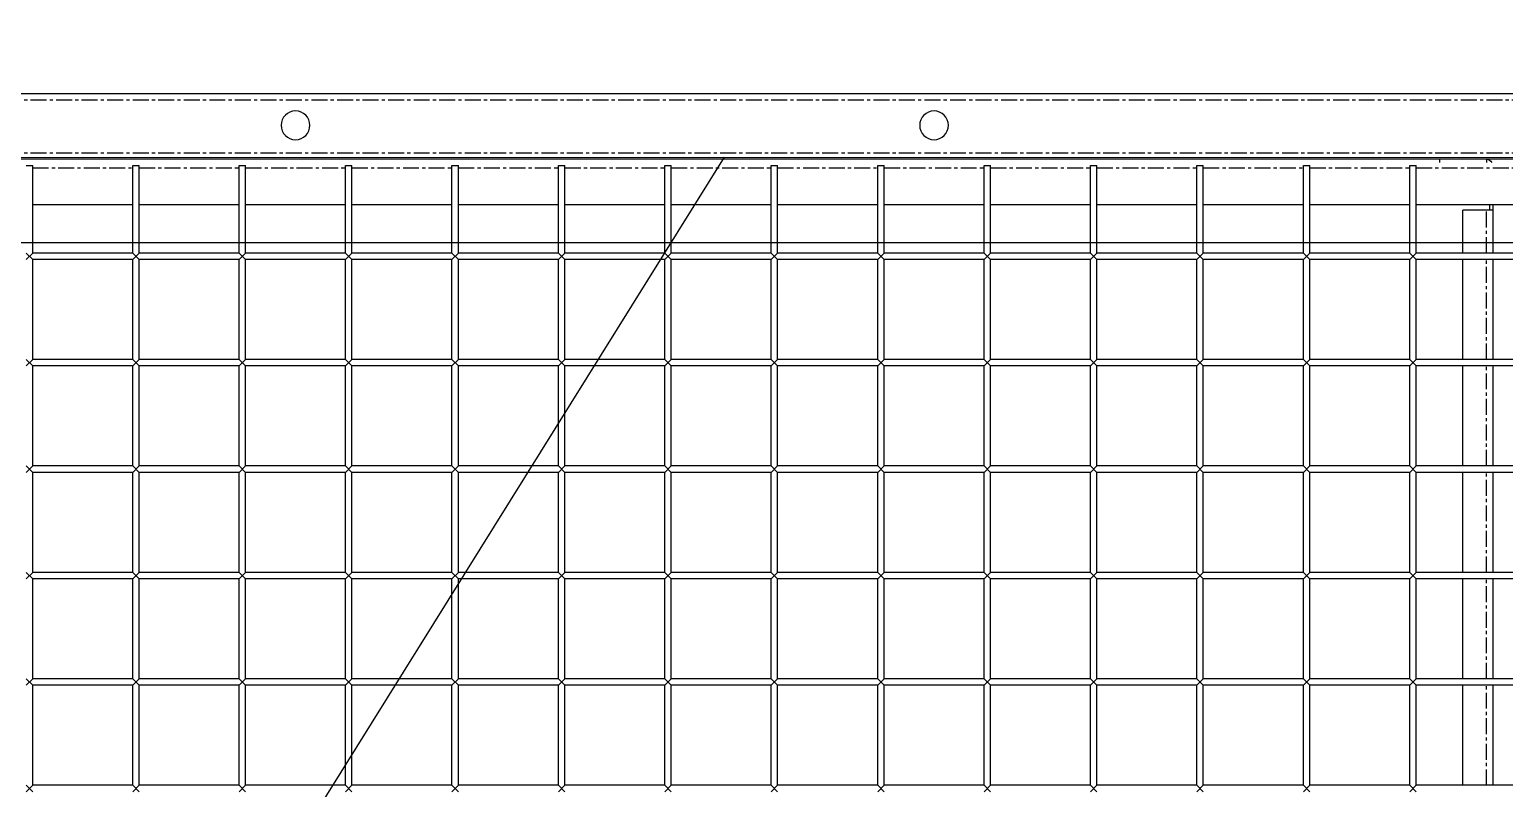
# Model space of a CAD drawing. Header units: millimetres. Extents: x -198529 to 244266, y -64 to 158464.
# Drawn here: x -171256 to -170563, y 121241 to 121597 of the extents above; entities that cross this region are included whole.
import ezdxf

# ---------------------------------------------------------------- set-up
doc = ezdxf.new("R2010")
doc.units = ezdxf.units.MM
doc.linetypes.add('CENTER', pattern=[12, 7.5, -1.5, 1.5, -1.5])
for name, color, linetype in [('0-DCC', 30, 'Continuous'), ('0-DCC-STRUC', 180, 'Continuous'), ('0-DCC-STRUC-T', 4, 'Continuous')]:
    doc.layers.add(name, color=color, linetype=linetype)

# ---------------------------------------------------------------- blocks, each defined once
blk = doc.blocks.new('DCC2850x2300(右)')
at = {"color": 0, "linetype": 'Continuous'}
for p, q in [((53808.5, -72178.48), (51160, -72178.48)), ((51160, -72209.38), (53807, -72209.38)), ((51622.5, -72209.38), (51622.5, -72210.88)), ((51633.5, -72253.48), (51633.5, -72212.38)), ((51636.5, -72212.38), (51633.5, -72212.38)), ((51636.5, -72253.48), (51636.5, -72212.38)), ((51683.5, -72253.48), (51683.5, -72212.38)), ((51686.5, -72212.38), (51683.5, -72212.38)), ((51686.5, -72253.48), (51686.5, -72212.38)), ((51733.5, -72253.48), (51733.5, -72212.38)), ((51736.5, -72212.38), (51733.5, -72212.38)), ((51736.5, -72253.48), (51736.5, -72212.38)), ((51783.5, -72253.48), (51783.5, -72212.38)), ((51786.5, -72212.38), (51783.5, -72212.38)), ((51786.5, -72253.48), (51786.5, -72212.38)), ((51833.5, -72253.48), (51833.5, -72212.38)), ((51836.5, -72212.38), (51833.5, -72212.38)), ((51836.5, -72253.48), (51836.5, -72212.38)), ((51883.5, -72253.48), (51883.5, -72212.38)), ((51886.5, -72212.38), (51883.5, -72212.38)), ((51886.5, -72253.48), (51886.5, -72212.38)), ((51933.5, -72253.48), (51933.5, -72212.38)), ((51936.5, -72212.38), (51933.5, -72212.38)), ((51936.5, -72253.48), (51936.5, -72212.38)), ((51983.5, -72253.48), (51983.5, -72212.38)), ((51986.5, -72212.38), (51983.5, -72212.38)), ((51986.5, -72253.48), (51986.5, -72212.38)), ((52033.5, -72253.48), (52033.5, -72212.38)), ((52036.5, -72212.38), (52033.5, -72212.38)), ((52036.5, -72253.48), (52036.5, -72212.38)), ((52083.5, -72253.48), (52083.5, -72212.38)), ((52086.5, -72212.38), (52083.5, -72212.38)), ((52086.5, -72253.48), (52086.5, -72212.38)), ((52133.5, -72253.48), (52133.5, -72212.38)), ((52136.5, -72212.38), (52133.5, -72212.38)), ((52136.5, -72253.48), (52136.5, -72212.38)), ((52183.5, -72253.48), (52183.5, -72212.38)), ((52186.5, -72212.38), (52183.5, -72212.38)), ((52186.5, -72253.48), (52186.5, -72212.38)), ((52233.5, -72253.48), (52233.5, -72212.38)), ((52236.5, -72212.38), (52233.5, -72212.38)), ((52236.5, -72253.48), (52236.5, -72212.38)), ((52283.5, -72253.48), (52283.5, -72212.38)), ((52286.5, -72212.38), (52283.5, -72212.38)), ((51586.5, -72230.88), (51633.5, -72230.88)), ((51597.5, -72230.88), (51597.5, -72253.48)), ((51599, -72230.88), (51599, -72233.38)), ((51636.5, -72230.88), (51683.5, -72230.88)), ((51686.5, -72230.88), (51733.5, -72230.88)), ((51736.5, -72230.88), (51783.5, -72230.88)), ((51786.5, -72230.88), (51833.5, -72230.88)), ((51836.5, -72230.88), (51883.5, -72230.88)), ((51886.5, -72230.88), (51933.5, -72230.88)), ((51936.5, -72230.88), (51983.5, -72230.88)), ((51986.5, -72230.88), (52033.5, -72230.88)), ((52036.5, -72230.88), (52083.5, -72230.88)), ((52086.5, -72230.88), (52133.5, -72230.88)), ((52136.5, -72230.88), (52183.5, -72230.88)), ((52186.5, -72230.88), (52233.5, -72230.88)), ((52236.5, -72230.88), (52283.5, -72230.88)), ((51597.5, -72233.38), (51611.5, -72233.38)), ((51611.5, -72253.48), (51611.5, -72233.38)), ((51586.5, -72253.48), (51633.5, -72253.48)), ((51586.5, -72256.48), (51633.5, -72256.48)), ((51597.5, -72256.48), (51597.5, -72303.48)), ((51611.5, -72303.48), (51611.5, -72256.48)), ((51636.5, -72256.48), (51633.5, -72253.48)), ((51636.5, -72253.48), (51633.5, -72256.48)), ((51633.5, -72303.48), (51633.5, -72256.48)), ((51636.5, -72253.48), (51683.5, -72253.48)), ((51636.5, -72303.48), (51636.5, -72256.48)), ((51636.5, -72256.48), (51683.5, -72256.48)), ((51686.5, -72256.48), (51683.5, -72253.48)), ((51686.5, -72253.48), (51683.5, -72256.48)), ((51683.5, -72303.48), (51683.5, -72256.48)), ((51686.5, -72253.48), (51733.5, -72253.48)), ((51686.5, -72303.48), (51686.5, -72256.48)), ((51686.5, -72256.48), (51733.5, -72256.48)), ((51736.5, -72256.48), (51733.5, -72253.48)), ((51736.5, -72253.48), (51733.5, -72256.48)), ((51733.5, -72303.48), (51733.5, -72256.48)), ((51736.5, -72253.48), (51783.5, -72253.48)), ((51736.5, -72303.48), (51736.5, -72256.48)), ((51736.5, -72256.48), (51783.5, -72256.48)), ((51786.5, -72256.48), (51783.5, -72253.48)), ((51786.5, -72253.48), (51783.5, -72256.48)), ((51783.5, -72303.48), (51783.5, -72256.48)), ((51786.5, -72253.48), (51833.5, -72253.48)), ((51786.5, -72303.48), (51786.5, -72256.48)), ((51786.5, -72256.48), (51833.5, -72256.48)), ((51836.5, -72256.48), (51833.5, -72253.48)), ((51836.5, -72253.48), (51833.5, -72256.48)), ((51833.5, -72303.48), (51833.5, -72256.48)), ((51836.5, -72253.48), (51883.5, -72253.48)), ((51836.5, -72303.48), (51836.5, -72256.48)), ((51836.5, -72256.48), (51883.5, -72256.48)), ((51886.5, -72256.48), (51883.5, -72253.48)), ((51886.5, -72253.48), (51883.5, -72256.48)), ((51883.5, -72303.48), (51883.5, -72256.48)), ((51886.5, -72253.48), (51933.5, -72253.48)), ((51886.5, -72303.48), (51886.5, -72256.48)), ((51886.5, -72256.48), (51933.5, -72256.48)), ((51936.5, -72256.48), (51933.5, -72253.48)), ((51936.5, -72253.48), (51933.5, -72256.48)), ((51933.5, -72303.48), (51933.5, -72256.48)), ((51936.5, -72253.48), (51983.5, -72253.48)), ((51936.5, -72303.48), (51936.5, -72256.48)), ((51936.5, -72256.48), (51983.5, -72256.48)), ((51986.5, -72256.48), (51983.5, -72253.48)), ((51986.5, -72253.48), (51983.5, -72256.48)), ((51983.5, -72303.48), (51983.5, -72256.48)), ((51986.5, -72253.48), (52033.5, -72253.48)), ((51986.5, -72303.48), (51986.5, -72256.48)), ((51986.5, -72256.48), (52033.5, -72256.48)), ((52036.5, -72256.48), (52033.5, -72253.48)), ((52036.5, -72253.48), (52033.5, -72256.48)), ((52033.5, -72303.48), (52033.5, -72256.48)), ((52036.5, -72253.48), (52083.5, -72253.48)), ((52036.5, -72303.48), (52036.5, -72256.48)), ((52036.5, -72256.48), (52083.5, -72256.48)), ((52086.5, -72256.48), (52083.5, -72253.48)), ((52086.5, -72253.48), (52083.5, -72256.48)), ((52083.5, -72303.48), (52083.5, -72256.48)), ((52086.5, -72253.48), (52133.5, -72253.48)), ((52086.5, -72303.48), (52086.5, -72256.48)), ((52086.5, -72256.48), (52133.5, -72256.48)), ((52136.5, -72256.48), (52133.5, -72253.48)), ((52136.5, -72253.48), (52133.5, -72256.48)), ((52133.5, -72303.48), (52133.5, -72256.48)), ((52136.5, -72253.48), (52183.5, -72253.48)), ((52136.5, -72303.48), (52136.5, -72256.48)), ((52136.5, -72256.48), (52183.5, -72256.48)), ((52186.5, -72256.48), (52183.5, -72253.48)), ((52186.5, -72253.48), (52183.5, -72256.48)), ((52183.5, -72303.48), (52183.5, -72256.48)), ((52186.5, -72253.48), (52233.5, -72253.48)), ((52186.5, -72303.48), (52186.5, -72256.48)), ((52186.5, -72256.48), (52233.5, -72256.48)), ((52236.5, -72256.48), (52233.5, -72253.48)), ((52236.5, -72253.48), (52233.5, -72256.48)), ((52233.5, -72303.48), (52233.5, -72256.48)), ((52236.5, -72253.48), (52283.5, -72253.48)), ((52236.5, -72303.48), (52236.5, -72256.48)), ((52236.5, -72256.48), (52283.5, -72256.48)), ((52286.5, -72256.48), (52283.5, -72253.48)), ((52283.5, -72256.48), (52286.5, -72253.48)), ((52283.5, -72303.48), (52283.5, -72256.48)), ((51586.5, -72303.48), (51633.5, -72303.48)), ((51586.5, -72306.48), (51633.5, -72306.48)), ((51597.5, -72306.48), (51597.5, -72353.48)), ((51611.5, -72353.48), (51611.5, -72306.48)), ((51636.5, -72306.48), (51633.5, -72303.48)), ((51636.5, -72303.48), (51633.5, -72306.48)), ((51633.5, -72353.48), (51633.5, -72306.48)), ((51636.5, -72303.48), (51683.5, -72303.48)), ((51636.5, -72353.48), (51636.5, -72306.48)), ((51636.5, -72306.48), (51683.5, -72306.48)), ((51686.5, -72306.48), (51683.5, -72303.48)), ((51686.5, -72303.48), (51683.5, -72306.48)), ((51683.5, -72353.48), (51683.5, -72306.48)), ((51686.5, -72303.48), (51733.5, -72303.48)), ((51686.5, -72353.48), (51686.5, -72306.48)), ((51686.5, -72306.48), (51733.5, -72306.48)), ((51736.5, -72306.48), (51733.5, -72303.48)), ((51736.5, -72303.48), (51733.5, -72306.48)), ((51733.5, -72353.48), (51733.5, -72306.48)), ((51736.5, -72303.48), (51783.5, -72303.48)), ((51736.5, -72353.48), (51736.5, -72306.48)), ((51736.5, -72306.48), (51783.5, -72306.48)), ((51786.5, -72306.48), (51783.5, -72303.48)), ((51786.5, -72303.48), (51783.5, -72306.48)), ((51783.5, -72353.48), (51783.5, -72306.48)), ((51786.5, -72303.48), (51833.5, -72303.48)), ((51786.5, -72353.48), (51786.5, -72306.48)), ((51786.5, -72306.48), (51833.5, -72306.48)), ((51836.5, -72306.48), (51833.5, -72303.48)), ((51836.5, -72303.48), (51833.5, -72306.48)), ((51833.5, -72353.48), (51833.5, -72306.48)), ((51836.5, -72303.48), (51883.5, -72303.48)), ((51836.5, -72353.48), (51836.5, -72306.48)), ((51836.5, -72306.48), (51883.5, -72306.48)), ((51886.5, -72306.48), (51883.5, -72303.48)), ((51886.5, -72303.48), (51883.5, -72306.48)), ((51883.5, -72353.48), (51883.5, -72306.48)), ((51886.5, -72303.48), (51933.5, -72303.48)), ((51886.5, -72353.48), (51886.5, -72306.48)), ((51886.5, -72306.48), (51933.5, -72306.48)), ((51936.5, -72306.48), (51933.5, -72303.48)), ((51936.5, -72303.48), (51933.5, -72306.48)), ((51933.5, -72353.48), (51933.5, -72306.48)), ((51936.5, -72303.48), (51983.5, -72303.48)), ((51936.5, -72353.48), (51936.5, -72306.48)), ((51936.5, -72306.48), (51983.5, -72306.48)), ((51986.5, -72306.48), (51983.5, -72303.48)), ((51986.5, -72303.48), (51983.5, -72306.48)), ((51983.5, -72353.48), (51983.5, -72306.48)), ((51986.5, -72303.48), (52033.5, -72303.48)), ((51986.5, -72353.48), (51986.5, -72306.48)), ((51986.5, -72306.48), (52033.5, -72306.48)), ((52036.5, -72306.48), (52033.5, -72303.48)), ((52036.5, -72303.48), (52033.5, -72306.48)), ((52033.5, -72353.48), (52033.5, -72306.48)), ((52036.5, -72303.48), (52083.5, -72303.48)), ((52036.5, -72353.48), (52036.5, -72306.48)), ((52036.5, -72306.48), (52083.5, -72306.48)), ((52086.5, -72306.48), (52083.5, -72303.48)), ((52086.5, -72303.48), (52083.5, -72306.48)), ((52083.5, -72353.48), (52083.5, -72306.48)), ((52086.5, -72303.48), (52133.5, -72303.48)), ((52086.5, -72353.48), (52086.5, -72306.48)), ((52086.5, -72306.48), (52133.5, -72306.48)), ((52136.5, -72306.48), (52133.5, -72303.48)), ((52136.5, -72303.48), (52133.5, -72306.48)), ((52133.5, -72353.48), (52133.5, -72306.48)), ((52136.5, -72303.48), (52183.5, -72303.48)), ((52136.5, -72353.48), (52136.5, -72306.48)), ((52136.5, -72306.48), (52183.5, -72306.48)), ((52186.5, -72306.48), (52183.5, -72303.48)), ((52186.5, -72303.48), (52183.5, -72306.48)), ((52183.5, -72353.48), (52183.5, -72306.48)), ((52186.5, -72303.48), (52233.5, -72303.48)), ((52186.5, -72353.48), (52186.5, -72306.48)), ((52186.5, -72306.48), (52233.5, -72306.48)), ((52236.5, -72306.48), (52233.5, -72303.48)), ((52236.5, -72303.48), (52233.5, -72306.48)), ((52233.5, -72353.48), (52233.5, -72306.48)), ((52236.5, -72303.48), (52283.5, -72303.48)), ((52236.5, -72353.48), (52236.5, -72306.48)), ((52236.5, -72306.48), (52283.5, -72306.48)), ((52286.5, -72306.48), (52283.5, -72303.48)), ((52283.5, -72306.48), (52286.5, -72303.48)), ((52283.5, -72353.48), (52283.5, -72306.48)), ((51586.5, -72353.48), (51633.5, -72353.48)), ((51636.5, -72356.48), (51633.5, -72353.48)), ((51636.5, -72353.48), (51633.5, -72356.48)), ((51636.5, -72353.48), (51683.5, -72353.48)), ((51686.5, -72356.48), (51683.5, -72353.48)), ((51686.5, -72353.48), (51683.5, -72356.48)), ((51686.5, -72353.48), (51733.5, -72353.48)), ((51736.5, -72356.48), (51733.5, -72353.48)), ((51736.5, -72353.48), (51733.5, -72356.48)), ((51736.5, -72353.48), (51783.5, -72353.48)), ((51786.5, -72356.48), (51783.5, -72353.48)), ((51786.5, -72353.48), (51783.5, -72356.48)), ((51786.5, -72353.48), (51833.5, -72353.48)), ((51836.5, -72356.48), (51833.5, -72353.48)), ((51836.5, -72353.48), (51833.5, -72356.48)), ((51836.5, -72353.48), (51883.5, -72353.48)), ((51886.5, -72356.48), (51883.5, -72353.48)), ((51886.5, -72353.48), (51883.5, -72356.48)), ((51886.5, -72353.48), (51933.5, -72353.48)), ((51936.5, -72356.48), (51933.5, -72353.48)), ((51936.5, -72353.48), (51933.5, -72356.48)), ((51936.5, -72353.48), (51983.5, -72353.48)), ((51986.5, -72356.48), (51983.5, -72353.48)), ((51986.5, -72353.48), (51983.5, -72356.48)), ((51986.5, -72353.48), (52033.5, -72353.48)), ((52036.5, -72356.48), (52033.5, -72353.48)), ((52036.5, -72353.48), (52033.5, -72356.48)), ((52036.5, -72353.48), (52083.5, -72353.48)), ((52086.5, -72356.48), (52083.5, -72353.48)), ((52086.5, -72353.48), (52083.5, -72356.48)), ((52086.5, -72353.48), (52133.5, -72353.48)), ((52136.5, -72356.48), (52133.5, -72353.48)), ((52136.5, -72353.48), (52133.5, -72356.48)), ((52136.5, -72353.48), (52183.5, -72353.48)), ((52186.5, -72356.48), (52183.5, -72353.48)), ((52186.5, -72353.48), (52183.5, -72356.48)), ((52186.5, -72353.48), (52233.5, -72353.48)), ((52236.5, -72356.48), (52233.5, -72353.48)), ((52236.5, -72353.48), (52233.5, -72356.48)), ((52236.5, -72353.48), (52283.5, -72353.48)), ((52286.5, -72356.48), (52283.5, -72353.48)), ((52286.5, -72353.48), (52283.5, -72356.48)), ((51586.5, -72356.48), (51633.5, -72356.48)), ((51597.5, -72356.48), (51597.5, -72403.48)), ((51611.5, -72403.48), (51611.5, -72356.48)), ((51633.5, -72403.48), (51633.5, -72356.48)), ((51636.5, -72403.48), (51636.5, -72356.48)), ((51636.5, -72356.48), (51683.5, -72356.48)), ((51683.5, -72403.48), (51683.5, -72356.48)), ((51686.5, -72403.48), (51686.5, -72356.48)), ((51686.5, -72356.48), (51733.5, -72356.48)), ((51733.5, -72403.48), (51733.5, -72356.48)), ((51736.5, -72403.48), (51736.5, -72356.48)), ((51736.5, -72356.48), (51783.5, -72356.48)), ((51783.5, -72403.48), (51783.5, -72356.48)), ((51786.5, -72403.48), (51786.5, -72356.48)), ((51786.5, -72356.48), (51833.5, -72356.48)), ((51833.5, -72403.48), (51833.5, -72356.48)), ((51836.5, -72403.48), (51836.5, -72356.48)), ((51836.5, -72356.48), (51883.5, -72356.48)), ((51883.5, -72403.48), (51883.5, -72356.48)), ((51886.5, -72403.48), (51886.5, -72356.48)), ((51886.5, -72356.48), (51933.5, -72356.48)), ((51933.5, -72403.48), (51933.5, -72356.48)), ((51936.5, -72403.48), (51936.5, -72356.48)), ((51936.5, -72356.48), (51983.5, -72356.48)), ((51983.5, -72403.48), (51983.5, -72356.48)), ((51986.5, -72403.48), (51986.5, -72356.48)), ((51986.5, -72356.48), (52033.5, -72356.48)), ((52033.5, -72403.48), (52033.5, -72356.48)), ((52036.5, -72403.48), (52036.5, -72356.48)), ((52036.5, -72356.48), (52083.5, -72356.48)), ((52083.5, -72403.48), (52083.5, -72356.48)), ((52086.5, -72403.48), (52086.5, -72356.48)), ((52086.5, -72356.48), (52133.5, -72356.48)), ((52133.5, -72403.48), (52133.5, -72356.48)), ((52136.5, -72403.48), (52136.5, -72356.48)), ((52136.5, -72356.48), (52183.5, -72356.48)), ((52183.5, -72403.48), (52183.5, -72356.48)), ((52186.5, -72403.48), (52186.5, -72356.48)), ((52186.5, -72356.48), (52233.5, -72356.48)), ((52233.5, -72403.48), (52233.5, -72356.48)), ((52236.5, -72403.48), (52236.5, -72356.48)), ((52236.5, -72356.48), (52283.5, -72356.48)), ((52283.5, -72403.48), (52283.5, -72356.48)), ((51586.5, -72403.48), (51633.5, -72403.48)), ((51636.5, -72406.48), (51633.5, -72403.48)), ((51636.5, -72403.48), (51633.5, -72406.48)), ((51636.5, -72403.48), (51683.5, -72403.48)), ((51686.5, -72406.48), (51683.5, -72403.48)), ((51686.5, -72403.48), (51683.5, -72406.48)), ((51686.5, -72403.48), (51733.5, -72403.48)), ((51736.5, -72406.48), (51733.5, -72403.48)), ((51736.5, -72403.48), (51733.5, -72406.48)), ((51736.5, -72403.48), (51783.5, -72403.48)), ((51786.5, -72406.48), (51783.5, -72403.48)), ((51786.5, -72403.48), (51783.5, -72406.48)), ((51786.5, -72403.48), (51833.5, -72403.48)), ((51836.5, -72406.48), (51833.5, -72403.48)), ((51836.5, -72403.48), (51833.5, -72406.48)), ((51836.5, -72403.48), (51883.5, -72403.48)), ((51886.5, -72406.48), (51883.5, -72403.48)), ((51886.5, -72403.48), (51883.5, -72406.48)), ((51886.5, -72403.48), (51933.5, -72403.48)), ((51936.5, -72406.48), (51933.5, -72403.48)), ((51936.5, -72403.48), (51933.5, -72406.48)), ((51936.5, -72403.48), (51983.5, -72403.48)), ((51986.5, -72406.48), (51983.5, -72403.48)), ((51986.5, -72403.48), (51983.5, -72406.48)), ((51986.5, -72403.48), (52033.5, -72403.48)), ((52036.5, -72406.48), (52033.5, -72403.48)), ((52036.5, -72403.48), (52033.5, -72406.48)), ((52036.5, -72403.48), (52083.5, -72403.48)), ((52086.5, -72406.48), (52083.5, -72403.48)), ((52086.5, -72403.48), (52083.5, -72406.48)), ((52086.5, -72403.48), (52133.5, -72403.48)), ((52136.5, -72406.48), (52133.5, -72403.48)), ((52136.5, -72403.48), (52133.5, -72406.48)), ((52136.5, -72403.48), (52183.5, -72403.48)), ((52186.5, -72406.48), (52183.5, -72403.48)), ((52186.5, -72403.48), (52183.5, -72406.48)), ((52186.5, -72403.48), (52233.5, -72403.48)), ((52236.5, -72406.48), (52233.5, -72403.48)), ((52236.5, -72403.48), (52233.5, -72406.48)), ((52236.5, -72403.48), (52283.5, -72403.48)), ((52286.5, -72406.48), (52283.5, -72403.48)), ((52286.5, -72403.48), (52283.5, -72406.48)), ((51586.5, -72406.48), (51633.5, -72406.48)), ((51597.5, -72406.48), (51597.5, -72453.48)), ((51611.5, -72453.48), (51611.5, -72406.48)), ((51633.5, -72453.48), (51633.5, -72406.48)), ((51636.5, -72453.48), (51636.5, -72406.48)), ((51636.5, -72406.48), (51683.5, -72406.48)), ((51683.5, -72453.48), (51683.5, -72406.48)), ((51686.5, -72453.48), (51686.5, -72406.48)), ((51686.5, -72406.48), (51733.5, -72406.48)), ((51733.5, -72453.48), (51733.5, -72406.48)), ((51736.5, -72453.48), (51736.5, -72406.48)), ((51736.5, -72406.48), (51783.5, -72406.48)), ((51783.5, -72453.48), (51783.5, -72406.48)), ((51786.5, -72453.48), (51786.5, -72406.48)), ((51786.5, -72406.48), (51833.5, -72406.48)), ((51833.5, -72453.48), (51833.5, -72406.48)), ((51836.5, -72453.48), (51836.5, -72406.48)), ((51836.5, -72406.48), (51883.5, -72406.48)), ((51883.5, -72453.48), (51883.5, -72406.48)), ((51886.5, -72453.48), (51886.5, -72406.48)), ((51886.5, -72406.48), (51933.5, -72406.48)), ((51933.5, -72453.48), (51933.5, -72406.48)), ((51936.5, -72453.48), (51936.5, -72406.48)), ((51936.5, -72406.48), (51983.5, -72406.48)), ((51983.5, -72453.48), (51983.5, -72406.48)), ((51986.5, -72453.48), (51986.5, -72406.48)), ((51986.5, -72406.48), (52033.5, -72406.48)), ((52033.5, -72453.48), (52033.5, -72406.48)), ((52036.5, -72453.48), (52036.5, -72406.48)), ((52036.5, -72406.48), (52083.5, -72406.48)), ((52083.5, -72453.48), (52083.5, -72406.48)), ((52086.5, -72453.48), (52086.5, -72406.48)), ((52086.5, -72406.48), (52133.5, -72406.48)), ((52133.5, -72453.48), (52133.5, -72406.48)), ((52136.5, -72453.48), (52136.5, -72406.48)), ((52136.5, -72406.48), (52183.5, -72406.48)), ((52183.5, -72453.48), (52183.5, -72406.48)), ((52186.5, -72453.48), (52186.5, -72406.48)), ((52186.5, -72406.48), (52233.5, -72406.48)), ((52233.5, -72453.48), (52233.5, -72406.48)), ((52236.5, -72453.48), (52236.5, -72406.48)), ((52236.5, -72406.48), (52283.5, -72406.48)), ((52283.5, -72453.48), (52283.5, -72406.48)), ((51586.5, -72453.48), (51633.5, -72453.48)), ((51586.5, -72456.48), (51633.5, -72456.48)), ((51597.5, -72456.48), (51597.5, -72503.48)), ((51611.5, -72503.48), (51611.5, -72456.48)), ((51636.5, -72456.48), (51633.5, -72453.48)), ((51636.5, -72453.48), (51633.5, -72456.48)), ((51633.5, -72503.48), (51633.5, -72456.48)), ((51636.5, -72453.48), (51683.5, -72453.48)), ((51636.5, -72503.48), (51636.5, -72456.48)), ((51636.5, -72456.48), (51683.5, -72456.48)), ((51686.5, -72456.48), (51683.5, -72453.48)), ((51686.5, -72453.48), (51683.5, -72456.48)), ((51683.5, -72503.48), (51683.5, -72456.48)), ((51686.5, -72453.48), (51733.5, -72453.48)), ((51686.5, -72503.48), (51686.5, -72456.48)), ((51686.5, -72456.48), (51733.5, -72456.48)), ((51736.5, -72456.48), (51733.5, -72453.48)), ((51736.5, -72453.48), (51733.5, -72456.48)), ((51733.5, -72503.48), (51733.5, -72456.48)), ((51736.5, -72453.48), (51783.5, -72453.48)), ((51736.5, -72503.48), (51736.5, -72456.48)), ((51736.5, -72456.48), (51783.5, -72456.48)), ((51786.5, -72456.48), (51783.5, -72453.48)), ((51786.5, -72453.48), (51783.5, -72456.48)), ((51783.5, -72503.48), (51783.5, -72456.48)), ((51786.5, -72453.48), (51833.5, -72453.48)), ((51786.5, -72503.48), (51786.5, -72456.48)), ((51786.5, -72456.48), (51833.5, -72456.48)), ((51836.5, -72456.48), (51833.5, -72453.48)), ((51836.5, -72453.48), (51833.5, -72456.48)), ((51833.5, -72503.48), (51833.5, -72456.48)), ((51836.5, -72453.48), (51883.5, -72453.48)), ((51836.5, -72503.48), (51836.5, -72456.48)), ((51836.5, -72456.48), (51883.5, -72456.48)), ((51886.5, -72456.48), (51883.5, -72453.48)), ((51886.5, -72453.48), (51883.5, -72456.48)), ((51883.5, -72503.48), (51883.5, -72456.48)), ((51886.5, -72453.48), (51933.5, -72453.48)), ((51886.5, -72503.48), (51886.5, -72456.48)), ((51886.5, -72456.48), (51933.5, -72456.48)), ((51936.5, -72456.48), (51933.5, -72453.48)), ((51936.5, -72453.48), (51933.5, -72456.48)), ((51933.5, -72503.48), (51933.5, -72456.48)), ((51936.5, -72453.48), (51983.5, -72453.48)), ((51936.5, -72503.48), (51936.5, -72456.48)), ((51936.5, -72456.48), (51983.5, -72456.48)), ((51986.5, -72456.48), (51983.5, -72453.48)), ((51986.5, -72453.48), (51983.5, -72456.48)), ((51983.5, -72503.48), (51983.5, -72456.48)), ((51986.5, -72453.48), (52033.5, -72453.48)), ((51986.5, -72503.48), (51986.5, -72456.48)), ((51986.5, -72456.48), (52033.5, -72456.48)), ((52036.5, -72456.48), (52033.5, -72453.48)), ((52036.5, -72453.48), (52033.5, -72456.48)), ((52033.5, -72503.48), (52033.5, -72456.48)), ((52036.5, -72453.48), (52083.5, -72453.48)), ((52036.5, -72503.48), (52036.5, -72456.48)), ((52036.5, -72456.48), (52083.5, -72456.48)), ((52086.5, -72456.48), (52083.5, -72453.48)), ((52086.5, -72453.48), (52083.5, -72456.48)), ((52083.5, -72503.48), (52083.5, -72456.48)), ((52086.5, -72453.48), (52133.5, -72453.48)), ((52086.5, -72503.48), (52086.5, -72456.48)), ((52086.5, -72456.48), (52133.5, -72456.48)), ((52136.5, -72456.48), (52133.5, -72453.48)), ((52136.5, -72453.48), (52133.5, -72456.48)), ((52133.5, -72503.48), (52133.5, -72456.48)), ((52136.5, -72453.48), (52183.5, -72453.48)), ((52136.5, -72503.48), (52136.5, -72456.48)), ((52136.5, -72456.48), (52183.5, -72456.48)), ((52186.5, -72456.48), (52183.5, -72453.48)), ((52186.5, -72453.48), (52183.5, -72456.48)), ((52183.5, -72503.48), (52183.5, -72456.48)), ((52186.5, -72453.48), (52233.5, -72453.48)), ((52186.5, -72503.48), (52186.5, -72456.48)), ((52186.5, -72456.48), (52233.5, -72456.48)), ((52236.5, -72456.48), (52233.5, -72453.48)), ((52236.5, -72453.48), (52233.5, -72456.48)), ((52233.5, -72503.48), (52233.5, -72456.48)), ((52236.5, -72453.48), (52283.5, -72453.48)), ((52236.5, -72503.48), (52236.5, -72456.48)), ((52236.5, -72456.48), (52283.5, -72456.48)), ((52286.5, -72456.48), (52283.5, -72453.48)), ((52286.5, -72453.48), (52283.5, -72456.48)), ((52283.5, -72503.48), (52283.5, -72456.48)), ((51586.5, -72503.48), (51633.5, -72503.48)), ((51636.5, -72506.48), (51633.5, -72503.48)), ((51636.5, -72503.48), (51633.5, -72506.48)), ((51636.5, -72503.48), (51683.5, -72503.48)), ((51686.5, -72506.48), (51683.5, -72503.48)), ((51686.5, -72503.48), (51683.5, -72506.48)), ((51686.5, -72503.48), (51733.5, -72503.48)), ((51736.5, -72506.48), (51733.5, -72503.48)), ((51736.5, -72503.48), (51733.5, -72506.48)), ((51736.5, -72503.48), (51783.5, -72503.48)), ((51786.5, -72506.48), (51783.5, -72503.48)), ((51786.5, -72503.48), (51783.5, -72506.48)), ((51786.5, -72503.48), (51833.5, -72503.48)), ((51836.5, -72506.48), (51833.5, -72503.48)), ((51836.5, -72503.48), (51833.5, -72506.48)), ((51836.5, -72503.48), (51883.5, -72503.48)), ((51886.5, -72506.48), (51883.5, -72503.48)), ((51886.5, -72503.48), (51883.5, -72506.48)), ((51886.5, -72503.48), (51933.5, -72503.48)), ((51936.5, -72506.48), (51933.5, -72503.48)), ((51936.5, -72503.48), (51933.5, -72506.48)), ((51936.5, -72503.48), (51983.5, -72503.48)), ((51986.5, -72506.48), (51983.5, -72503.48)), ((51986.5, -72503.48), (51983.5, -72506.48)), ((51986.5, -72503.48), (52033.5, -72503.48)), ((52036.5, -72506.48), (52033.5, -72503.48)), ((52036.5, -72503.48), (52033.5, -72506.48)), ((52036.5, -72503.48), (52083.5, -72503.48)), ((52086.5, -72506.48), (52083.5, -72503.48)), ((52086.5, -72503.48), (52083.5, -72506.48)), ((52086.5, -72503.48), (52133.5, -72503.48)), ((52136.5, -72506.48), (52133.5, -72503.48)), ((52136.5, -72503.48), (52133.5, -72506.48)), ((52136.5, -72503.48), (52183.5, -72503.48)), ((52186.5, -72506.48), (52183.5, -72503.48)), ((52186.5, -72503.48), (52183.5, -72506.48)), ((52186.5, -72503.48), (52233.5, -72503.48)), ((52236.5, -72506.48), (52233.5, -72503.48)), ((52236.5, -72503.48), (52233.5, -72506.48)), ((52236.5, -72503.48), (52283.5, -72503.48)), ((52286.5, -72506.48), (52283.5, -72503.48)), ((52286.5, -72503.48), (52283.5, -72506.48))]:
    blk.add_line(p, q, dxfattribs=at)
at = {"color": 0, "linetype": 'CENTER'}
for p, q in [((53808.5, -72181.48), (51160, -72181.48)), ((53808.5, -72206.38), (51160, -72206.38)), ((51600.5, -72209.38), (51600.5, -72210.88)), ((51633.5, -72213.38), (51586.5, -72213.38)), ((51683.5, -72213.38), (51636.5, -72213.38)), ((51733.5, -72213.38), (51686.5, -72213.38)), ((51783.5, -72213.38), (51736.5, -72213.38)), ((51833.5, -72213.38), (51786.5, -72213.38)), ((51883.5, -72213.38), (51836.5, -72213.38)), ((51933.5, -72213.38), (51886.5, -72213.38)), ((51983.5, -72213.38), (51936.5, -72213.38)), ((52033.5, -72213.38), (51986.5, -72213.38)), ((52083.5, -72213.38), (52036.5, -72213.38)), ((52133.5, -72213.38), (52086.5, -72213.38)), ((52183.5, -72213.38), (52136.5, -72213.38)), ((52233.5, -72213.38), (52186.5, -72213.38)), ((52283.5, -72213.38), (52236.5, -72213.38)), ((51600.5, -72253.48), (51600.5, -72233.38)), ((51600.5, -72303.48), (51600.5, -72256.48)), ((51600.5, -72353.48), (51600.5, -72306.48)), ((51600.5, -72403.48), (51600.5, -72356.48)), ((51600.5, -72453.48), (51600.5, -72406.48)), ((51600.5, -72503.48), (51600.5, -72456.48))]:
    blk.add_line(p, q, dxfattribs=at)
at = {"color": 0, "linetype": 'Continuous'}
for centre in [(51860, -72193.48), (52160, -72193.48)]:
    blk.add_circle(centre, 6.75, dxfattribs=at)
blk.add_arc((51600.5, -72212.38), 3, 90, 150, dxfattribs=at)

msp = doc.modelspace()

# ---------------------------------------------------------------- linework, layer by layer
at = {"layer": '0-DCC-STRUC'}
for points in [[(-173070.77, 121497.01), (-167070.04, 121496.97), (-167070.04, 121696.97), (-173070.77, 121697.01)], [(-173070.77, 121537.01), (-167070.04, 121536.97), (-167070.04, 121656.97), (-173070.77, 121657.01)]]:
    msp.add_lwpolyline(points, close=True, dxfattribs=at)
at = {"layer": '0-DCC-STRUC-T'}
msp.add_line((-171212.6, 121082.48), (-170929.01, 121537.01), dxfattribs=at)

# ---------------------------------------------------------------- block references
at = {"layer": '0-DCC', "xscale": -1}
msp.add_blockref('DCC2850x2300(右)', (-118970.54, 193745.49), dxfattribs=at)

doc.saveas('drawing.dxf')
